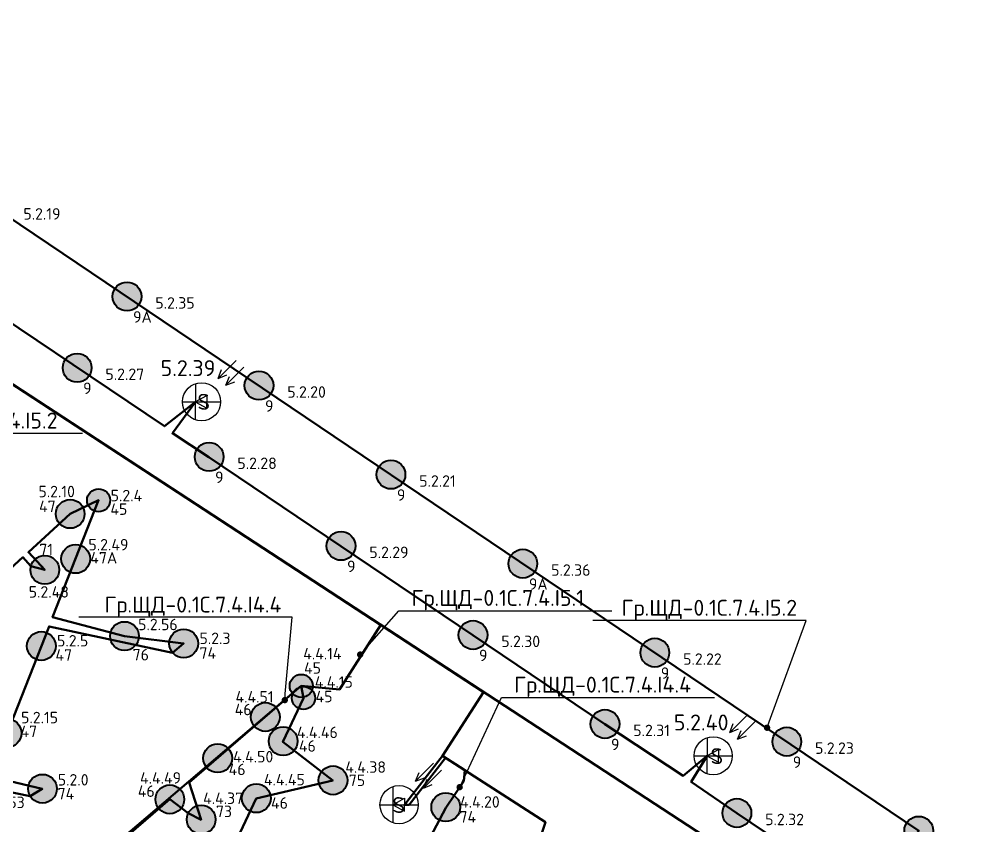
# Model space of a CAD drawing. Header units: millimetres. Extents: x -813692 to 807431, y 0 to 1813163.
# Drawn here: x 61852 to 77076, y 832676 to 845333 of the extents above; entities that cross this region are included whole.
import ezdxf
from ezdxf import colors
from ezdxf.entities.mleader import LeaderData, LeaderLine
from ezdxf.math import Vec2, Vec3

# ---------------------------------------------------------------- set-up
doc = ezdxf.new("R2010")
doc.units = ezdxf.units.MM
for name, color, linetype, lineweight in [('0_Авт.', 10, 'Continuous', 5), ('_АСУД_Щиты', 6, 'Continuous', 0), ('_Гр.ЩД-0.1С.7.4.I4.1', 6, 'Continuous', 50), ('_Гр.ЩД-0.1С.7.4.I4.2', 6, 'Continuous', 50), ('_Гр.ЩД-0.1С.7.4.I4.3', 6, 'Continuous', 50), ('_Гр.ЩД-0.1С.7.4.I4.4', 6, 'Continuous', 50), ('_Гр.ЩД-0.1С.7.4.I5.1', 6, 'Continuous', 50), ('_Гр.ЩД-0.1С.7.4.I5.2', 6, 'Continuous', 50)]:
    doc.layers.add(name, color=color, linetype=linetype, lineweight=lineweight)
for name, color, linetype, lineweight, true_color in [('DLX_FL0_LUM 1', 7, 'Continuous', 40, 0x2419e6), ('DLX_FL0_LUM 15', 7, 'Continuous', 40, 0xfa3a05), ('DLX_LUM 1', 7, 'Continuous', 40, 0x130bf4), ('DLX_LUM 10', 7, 'Continuous', 40, 0x130bf4), ('DLX_LUM 17', 7, 'Continuous', 40, 0x130bf4), ('DLX_LUM 18', 7, 'Continuous', 40, 0x130bf4), ('DLX_LUM 25', 7, 'Continuous', 40, 0x130bf4), ('DLX_LUM 3', 7, 'Continuous', 40, 0x130bf4), ('DLX_LUM 6', 7, 'Continuous', 40, 0x130bf4), ('DLX_LUM 7', 7, 'Continuous', 40, 0xf4170b), ('DLX_LUM 9', 7, 'Continuous', 40, 0x130bf4)]:
    doc.layers.add(name, color=color, linetype=linetype, lineweight=lineweight, true_color=true_color)
doc.styles.add('ISOCPEUR', font='isocpeur.ttf')
doc.styles.add('TableTextStyle', font='isocpeur.ttf')
doc.linetypes.add('Проводка в лотке', pattern='A,7.5,[130,ltypeshp.shx,S=0.5,R=0,X=0,Y=0],1,[130,ltypeshp.shx,S=1,R=90,X=0,Y=-0.5],1,[130,ltypeshp.shx,S=0.5,R=0,X=0,Y=0],7.5', length=17)

# ---------------------------------------------------------------- blocks, each defined once
blk = doc.blocks.new('A$C85fa3c5e')
at = {"layer": '0_Авт.', "color": 6, "lineweight": 25, "ltscale": 100}
for points in [[(5.42, 6.5), (2.59, 3.68), (3.15, 5.07)], [(5.42, 6.5), (2.59, 3.68), (3.98, 4.24)], [(6.66, 5.43), (3.83, 2.6), (4.39, 3.99)], [(6.66, 5.43), (3.83, 2.6), (5.22, 3.16)], [(-0.97, 2.84), (-0.98, -2.84)], [(-3, 0), (3, 0)], [(-0.98, 0), (0.85, 1), (0.85, -0.01)], [(-0.98, 0), (0.84, -1.02), (0.85, -0.01)]]:
    blk.add_lwpolyline(points, dxfattribs=at)
blk.add_circle((0, 0), 3, dxfattribs=at)
blk = doc.blocks.new('DIC23')
at = {"layer": '_Гр.ЩД-0.1С.7.4.I4.4', "color": 18, "true_color": 0x000000, "style": 'TableTextStyle'}
for s, p in [('45', (3143, 6371, -497)), ('45', (3324, 5922, -497)), ('46', (2054, 5718, -497)), ('46', (3063, 5146, -497)), ('46', (1959, 4778, -497)), ('75', (3846, 4607, -497)), ('46', (532, 4436, -497)), ('46', (2624, 4251, -497)), ('73', (1760, 4119, -497)), ('74', (5585, 4033, -497))]:
    blk.add_text(s, height=180, dxfattribs=at).set_placement(p)
at = {"layer": '_Гр.ЩД-0.1С.7.4.I4.4', "lineweight": 0, "ltscale": 100, "style": 'TableTextStyle'}
for tag, p, height in [('45', (3130, 6595, -497), 180), ('45', (3311, 6150, -497), 180), ('46', (2067, 5917, -497), 180), ('46', (3031, 5360, -497), 180), ('46', (2029, 4977, -497), 180), ('75', (3791, 4815, -497), 180), ('46', (567, 4645, -497), 180), ('46', (2513, 4618, -497), 180), ('73', (1558, 4325, -497), 180), ('74', (5593, 4268, -497), 180), ('46', (533, 3767, -497), 180), ('46', (2193, 3557, -497), 180), ('74', (5060, 3326, -497), 180), ('46', (-235, 3163, -497), 180), ('46А', (1765, 2620, -497), 180), ('47А', (-1123, 2351, -497), 180), ('74', (-88, 2264, -497), 180), ('73', (-2438, 2056, -497), 180), ('76', (3114, 2101, -497), 180), ('74', (-1028, 1699, -497), 180), ('46', (1340, 1697, -497), 180), ('47', (-2282, 1384, -497), 180), ('45', (-3160, 866, -497), 180), ('47А', (-46, 860, -497), 180), ('47', (3089, 691, -497), 180), ('73', (-2053, 580, -497), 180), ('S', (889, 447), 250), ('73', (443, 80, -497), 180), ('72', (-570, -264, -497), 180), ('48', (-2448, -617, -497), 180), ('47', (149, -581, -497), 180), ('74', (2374, -628, -497), 180), ('47', (1384, -749, -497), 180), ('74', (3580, -654, -497), 180), ('72', (-1212, -923, -497), 180), ('47А', (852, -1301, -497), 180), ('73', (-2986, -1432, -497), 180), ('46', (-453, -1612, -497), 180), ('76', (-3955, -1921, -497), 180), ('47', (-1956, -2104, -497), 180), ('46', (-85, -2014, -497), 180), ('48', (-2206, -2589, -497), 180), ('47', (-1143, -2755, -497), 180), ('73', (-3684, -2845, -497), 180), ('47', (132, -2946, -497), 180), ('71', (-2749, -3465, -497), 180), ('73', (-5271, -3772, -497), 180), ('48А', (-3288, -3736, -497), 180), ('73', (-527, -3703, -497), 180), ('48', (-6886, -4105, -497), 180), ('47А', (-1746, -4292, -497), 180), ('48', (-5056, -4569, -497), 180), ('76', (-4060, -4480, -497), 180), ('46', (-6394, -5147, -497), 180), ('73', (-5200, -5496, -497), 180), ('47', (-2545, -5417, -497), 180), ('73', (-4661, -6905, -497), 180), ('S', (-7968, -9609), 250)]:
    blk.add_attdef(tag, p, '', height=height, dxfattribs=at)
blk = doc.blocks.new('DIC25')
at = {"layer": '_Гр.ЩД-0.1С.7.4.I5.2', "color": 18, "true_color": 0x000000, "style": 'TableTextStyle'}
for s, p in [('9А', (3457, 5442, 3)), ('9', (2673, 4322, 3)), ('9', (5530, 4044, 3)), ('9', (4746, 2924, 3)), ('9', (7602, 2646, 3)), ('47', (1981, 2469, -497)), ('45', (3101, 2424, -497)), ('71', (1985, 1790, -497)), ('47А', (2786, 1660, -497)), ('9', (6819, 1526, 3)), ('9А', (9675, 1248, 3)), ('47', (2238, 134, -497)), ('76', (3451, 139, -497)), ('74', (4501, 164, -497)), ('9', (8891, 128, 3)), ('9', (11747, -150, 3)), ('47', (1689, -1065, -497)), ('9', (10964, -1270, 3)), ('9', (13820, -1548, 3)), ('74', (2272, -2044, -497))]:
    blk.add_text(s, height=180, dxfattribs=at).set_placement(p)
at = {"layer": '_Гр.ЩД-0.1С.7.4.I5.2', "lineweight": 0, "ltscale": 100, "style": 'TableTextStyle'}
for tag, p, height in [('S', (-4453, 10022), 250), ('9А', (-2411, 9856, 3), 180), ('9', (-3194, 8736, 3), 180), ('9', (-338, 8458, 3), 180), ('9', (-1122, 7338, 3), 180), ('9', (1734, 7060, 3), 180), ('9', (951, 5940, 3), 180), ('9А', (3807, 5662, 3), 180), ('47', (-719, 4886, -497), 180), ('9', (3023, 4542, 3), 180), ('S', (3891, 4603), 250), ('9', (5880, 4264, 3), 180), ('47А', (-1211, 3454, -497), 180), ('9', (5096, 3144, 3), 180), ('75', (-294, 2983, -497), 180), ('9', (7952, 2866, 3), 180), ('74', (1175, 2767, -497), 180), ('73', (-2322, 2650, -497), 180), ('47', (1971, 2701, -497), 180), ('45', (3105, 2637, -497), 180), ('47', (-1666, 2066, -497), 180), ('47А', (2756, 1866, -497), 180), ('9', (7169, 1746, 3), 180), ('47', (595, 1598, -497), 180), ('9А', (10025, 1468, 3), 180), ('71', (1819, 1125, -497), 180), ('47', (-2181, 704, -497), 180), ('S', (-1099, 597), 250), ('76', (3537, 613, -497), 180), ('47', (541, 523, -497), 180), ('47', (2263, 358, -497), 180), ('74', (4501, 396, -497), 180), ('9', (9241, 348, 3), 180), ('72', (-4534, 127, -497), 180), ('74', (918, 56, -497), 180), ('9', (12097, 70, 3), 180), ('76', (-1800, -34, -497), 180), ('47А', (-528, -553, -497), 180), ('47А', (-2625, -742, -497), 180), ('47', (1698, -848, -497), 180), ('S', (11951, -960), 250), ('76', (-4418, -1013, -497), 180), ('9', (11314, -1050, 3), 180), ('9', (14170, -1328, 3), 180), ('75', (-167, -1513, -497), 180), ('47', (-1630, -1577, -497), 180), ('74', (2275, -1825, -497), 180), ('47', (-3892, -1991, -497), 180), ('47А', (1138, -2180, -497), 180), ('9', (13386, -2448, 3), 180), ('47', (-2727, -2696, -497), 180), ('75', (-94, -2635, -497), 180), ('9А', (16044, -3018, 3), 180), ('47', (380, -3413, -497), 180), ('73', (1584, -3390, -497), 180), ('9', (15459, -3846, 3), 180), ('73', (-1066, -4074, -497), 180), ('47', (-934, -5119, -497), 180)]:
    blk.add_attdef(tag, p, '', height=height, dxfattribs=at)
blk = doc.blocks.new('A$Cab2378fa')
at = {"lineweight": 25}
h = blk.add_hatch(color=256, dxfattribs=at)
h.paths.add_polyline_path([(162, -157, 0.442338), (148, 178), (0, 0)])
h.paths.add_polyline_path([(-142, -170), (0, 0), (-163, 158, 0.430096)])
at = {"lineweight": 25, "true_color": 0xfff5f5}
h = blk.add_hatch(color=7, dxfattribs=at)
h.dxf.hatch_style = 1
h.paths.add_polyline_path([(0, 0), (-142, -170, 0.174923), (3, -222, 0.197808), (162, -157)])
h.paths.add_polyline_path([(-163, 158), (0, 0), (148, 178, 0.175398), (3, 230, 0.209014)])
blk.add_circle((3, 4), 226)
blk = doc.blocks.new('_Dot')
at = {"color": 0, "linetype": 'ByBlock', "lineweight": -2}
blk.add_line((-0.5, 0), (-1, 0), dxfattribs=at)
at = {"color": 0, "linetype": 'ByBlock', "const_width": 0.5}
blk.add_lwpolyline([(-0.25, 0, 1), (0.25, 0, 1)], format="xyb", close=True, dxfattribs=at)

msp = doc.modelspace()

# ---------------------------------------------------------------- linework, layer by layer
at = {"layer": '_АСУД_Щиты', "ltscale": 100}
msp.add_lwpolyline([(67670.1, 808752.2), (62423.5, 814953.1), (62492.7, 815026.3), (67086.1, 819506.6), (66332.4, 820639), (74307.8, 831401.1), (53130.7, 845228.8), (52171.3, 843820.9)], dxfattribs=at)
at = {"layer": '_Гр.ЩД-0.1С.7.4.I4.1', "ltscale": 100}
msp.add_lwpolyline([(53130.7, 845228.8), (74307.8, 831401.1), (66332.4, 820639), (67086.1, 819506.6), (62492.7, 815026.3), (63675.6, 813645.6), (61192.7, 811541.2)], dxfattribs=at)
at = {"layer": '_Гр.ЩД-0.1С.7.4.I4.2', "ltscale": 100}
msp.add_lwpolyline([(53130.7, 845228.8), (74307.8, 831401.1), (66332.4, 820639), (67086.1, 819506.6), (65132.2, 817600.7), (64917.4, 817692), (63987.5, 818043.4), (63678.3, 817026.5), (62653.9, 816118.7), (63192.5, 816596), (62469.1, 817258.7), (61337.3, 818037.7)], dxfattribs=at)
at = {"layer": '_Гр.ЩД-0.1С.7.4.I4.3', "ltscale": 100}
msp.add_lwpolyline([(53130.7, 845228.8), (69144, 834772.8), (68498.1, 833769), (67900.9, 833003.8), (67972.5, 833003.8), (68543.7, 833739.6), (70114, 832729.2), (69956.2, 832258.9)], dxfattribs=at)
at = {"layer": '_Гр.ЩД-0.1С.7.4.I4.4', "ltscale": 100}
for points in [[(53130.7, 845228.8), (69144, 834772.8), (68498.1, 833769), (68850.6, 833543.8), (68831.1, 833374.1), (68550.8, 832956.7), (68014, 831946.1), (66077.1, 830897.6), (66047, 829306.7), (65225.1, 828615.4), (65637.4, 827803.8), (67294, 827786.7), (67142.4, 827618.7), (65616.9, 827618.7), (64911.3, 828351.4), (64521.7, 828824.5), (64099.5, 828510.3), (64519.9, 827997.2), (62526.2, 826363.6), (62431.5, 826318.3), (63054.8, 825633), (62401.4, 825059), (62002.7, 825699.2), (60390.2, 823234.4)], [(64446.1, 830707.5), (65572.6, 833101.7), (66775.3, 833382.5), (65990.2, 833989.2), (66314.6, 834678.7), (66278.6, 834868.7), (64519.6, 833352.9), (64704.9, 832767.1), (64704.9, 832767.1), (64505.6, 832872.4), (64212.8, 833088.6), (61463.5, 830719.5)]]:
    msp.add_lwpolyline(points, dxfattribs=at)
at = {"layer": '_Гр.ЩД-0.1С.7.4.I5.1', "ltscale": 100}
msp.add_lwpolyline([(53130.7, 845228.8), (67531.2, 835825.9), (66878.3, 834811.3), (66278.6, 834868.7), (59535.4, 829133.3)], dxfattribs=at)
at = {"layer": '_Гр.ЩД-0.1С.7.4.I5.2', "ltscale": 100}
for points in [[(59394.5, 843774.4), (75978.3, 832594.5), (75194.8, 831474.6), (73119.2, 832868.6), (72405.4, 833361.1), (72652.4, 833771.2), (72279.9, 833458.6), (71049.6, 834270.5), (64828.8, 838460.6), (64254.7, 838834.2), (64615.7, 839329.3), (64129.1, 838945.9), (60686.6, 841260.4)], [(60483.7, 835581.1), (61907.4, 836887.4), (62033.1, 836750.4), (62251.4, 836690.6), (61994.5, 836967.3), (62650, 837568.7), (63095.6, 837782.8), (62374.2, 835947.6), (63502.5, 835651.1), (64432.1, 835535), (64259.4, 835388.7), (62317.6, 835803.6), (61389.8, 833446.5), (62211.6, 833250.5), (62019.3, 833140.1), (61324.9, 833278.1)]]:
    msp.add_lwpolyline(points, dxfattribs=at)

# ---------------------------------------------------------------- block references
at = {"layer": '0_Авт.', "color": 3, "linetype": 'Проводка в лотке', "ltscale": 100, "xscale": 100, "yscale": 100, "zscale": 100}
for p in [(64713.3, 839329.3), (72750, 833771.2), (67816, 833003.8)]:
    msp.add_blockref('A$C85fa3c5e', p, dxfattribs=at)
at = {"layer": '_Гр.ЩД-0.1С.7.4.I4.4', "color": 3, "lineweight": 0}
ref = msp.add_blockref('DIC23', (63180, 828690), dxfattribs=at)
ref.add_attrib('74', '4.4.20', (68773.2, 832957.7, -497), dxfattribs={"lineweight": 0, "ltscale": 100, "height": 180, "style": 'TableTextStyle'})
ref.add_attrib('45', '4.4.14', (66310, 835285.2, -497), dxfattribs={"lineweight": 0, "ltscale": 100, "height": 180, "style": 'TableTextStyle'})
ref.add_attrib('45', '4.4.15', (66491.5, 834840.4, -497), dxfattribs={"lineweight": 0, "ltscale": 100, "height": 180, "style": 'TableTextStyle'})
ref.add_attrib('46', '4.4.45', (65692.6, 833307.5, -497), dxfattribs={"lineweight": 0, "ltscale": 100, "height": 180, "style": 'TableTextStyle'})
ref.add_attrib('46', '4.4.46', (66210.9, 834050.1, -497), dxfattribs={"lineweight": 0, "ltscale": 100, "height": 180, "style": 'TableTextStyle'})
ref.add_attrib('46', '4.4.49', (63746.6, 833334.6, -497), dxfattribs={"lineweight": 0, "ltscale": 100, "height": 180, "style": 'TableTextStyle'})
ref.add_attrib('46', '4.4.50', (65208.6, 833667.2, -497), dxfattribs={"lineweight": 0, "ltscale": 100, "height": 180, "style": 'TableTextStyle'})
ref.add_attrib('46', '4.4.51', (65246.9, 834607, -497), dxfattribs={"lineweight": 0, "ltscale": 100, "height": 180, "style": 'TableTextStyle'})
ref.add_attrib('73', '4.4.37', (64737.7, 833015.2, -497), dxfattribs={"lineweight": 0, "ltscale": 100, "height": 180, "style": 'TableTextStyle'})
ref.add_attrib('75', '4.4.38', (66971, 833504.7, -497), dxfattribs={"lineweight": 0, "ltscale": 100, "height": 180, "style": 'TableTextStyle'})
at = {"layer": '_Гр.ЩД-0.1С.7.4.I5.2', "color": 3, "lineweight": 0}
ref = msp.add_blockref('DIC25', (60180, 835130), dxfattribs=at)
ref.add_attrib('9', '5.2.19', (61914.4, 842189.7, 3), dxfattribs={"lineweight": 0, "ltscale": 100, "height": 180, "style": 'TableTextStyle'})
ref.add_attrib('9', '5.2.20', (66059.6, 839393.8, 3), dxfattribs={"lineweight": 0, "ltscale": 100, "height": 180, "style": 'TableTextStyle'})
ref.add_attrib('9', '5.2.21', (68132.2, 837995.8, 3), dxfattribs={"lineweight": 0, "ltscale": 100, "height": 180, "style": 'TableTextStyle'})
ref.add_attrib('9', '5.2.22', (72277.4, 835199.8, 3), dxfattribs={"lineweight": 0, "ltscale": 100, "height": 180, "style": 'TableTextStyle'})
ref.add_attrib('9', '5.2.23', (74349.9, 833801.9, 3), dxfattribs={"lineweight": 0, "ltscale": 100, "height": 180, "style": 'TableTextStyle'})
ref.add_attrib('9', '5.2.27', (63203.5, 839671.9, 3), dxfattribs={"lineweight": 0, "ltscale": 100, "height": 180, "style": 'TableTextStyle'})
ref.add_attrib('9', '5.2.28', (65276.1, 838273.9, 3), dxfattribs={"lineweight": 0, "ltscale": 100, "height": 180, "style": 'TableTextStyle'})
ref.add_attrib('9', '5.2.29', (67348.7, 836875.9, 3), dxfattribs={"lineweight": 0, "ltscale": 100, "height": 180, "style": 'TableTextStyle'})
ref.add_attrib('9', '5.2.30', (69421.3, 835477.9, 3), dxfattribs={"lineweight": 0, "ltscale": 100, "height": 180, "style": 'TableTextStyle'})
ref.add_attrib('9', '5.2.31', (71493.9, 834080, 3), dxfattribs={"lineweight": 0, "ltscale": 100, "height": 180, "style": 'TableTextStyle'})
ref.add_attrib('9', '5.2.32', (73566.4, 832682, 3), dxfattribs={"lineweight": 0, "ltscale": 100, "height": 180, "style": 'TableTextStyle'})
ref.add_attrib('9А', '5.2.35', (63987, 840791.8, 3), dxfattribs={"lineweight": 0, "ltscale": 100, "height": 180, "style": 'TableTextStyle'})
ref.add_attrib('9А', '5.2.36', (70204.8, 836597.8, 3), dxfattribs={"lineweight": 0, "ltscale": 100, "height": 180, "style": 'TableTextStyle'})
ref.add_attrib('S', '5.2.39', (64070.6, 839733), dxfattribs={"lineweight": 0, "ltscale": 100, "height": 250, "style": 'TableTextStyle'})
ref.add_attrib('S', '5.2.40', (72131.1, 834170), dxfattribs={"lineweight": 0, "ltscale": 100, "height": 250, "style": 'TableTextStyle'})
ref.add_attrib('74', '5.2.0', (62454.9, 833304.7, -497), dxfattribs={"lineweight": 0, "ltscale": 100, "height": 180, "style": 'TableTextStyle'})
ref.add_attrib('74', '5.2.3', (64680.7, 835526.3, -497), dxfattribs={"lineweight": 0, "ltscale": 100, "height": 180, "style": 'TableTextStyle'})
ref.add_attrib('45', '5.2.4', (63285.5, 837767.2, -497), dxfattribs={"lineweight": 0, "ltscale": 100, "height": 180, "style": 'TableTextStyle'})
ref.add_attrib('47', '5.2.5', (62443.2, 835488, -497), dxfattribs={"lineweight": 0, "ltscale": 100, "height": 180, "style": 'TableTextStyle'})
ref.add_attrib('47', '5.2.10', (62151.2, 837830.7, -497), dxfattribs={"lineweight": 0, "ltscale": 100, "height": 180, "style": 'TableTextStyle'})
ref.add_attrib('47', '5.2.15', (61878.5, 834282.3, -497), dxfattribs={"lineweight": 0, "ltscale": 100, "height": 180, "style": 'TableTextStyle'})
ref.add_attrib('47А', '5.2.49', (62936.3, 836996.1, -497), dxfattribs={"lineweight": 0, "ltscale": 100, "height": 180, "style": 'TableTextStyle'})
ref.add_attrib('47А', '5.2.53', (61318.4, 832950.4, -497), dxfattribs={"lineweight": 0, "ltscale": 100, "height": 180, "style": 'TableTextStyle'})
ref.add_attrib('76', '5.2.56', (63716.7, 835743.2, -497), dxfattribs={"lineweight": 0, "ltscale": 100, "height": 180, "style": 'TableTextStyle'})
ref.add_attrib('71', '5.2.48', (61998.9, 836255, -497), dxfattribs={"lineweight": 0, "ltscale": 100, "height": 180, "style": 'TableTextStyle'})
at = {"layer": 'DLX_FL0_LUM 1', "ltscale": 100}
for p in [(62756.2, 839858.5), (65612.3, 839580.4), (64828.8, 838460.6), (67684.9, 838182.5), (66901.4, 837062.6), (68974, 835664.6), (71830.1, 835386.5), (71046.6, 834266.6), (73902.7, 833988.5), (73119.2, 832868.6)]:
    msp.add_blockref('A$Cab2378fa', p, dxfattribs=at)
at = {"layer": 'DLX_FL0_LUM 15', "ltscale": 100}
for p in [(63539.7, 840978.4), (69757.5, 836784.5), (75975.3, 832590.6)]:
    msp.add_blockref('A$Cab2378fa', p, dxfattribs=at)
at = {"layer": 'DLX_LUM 1', "ltscale": 100}
for p in [(64429.1, 835531.1), (62211.6, 833250.5), (68546, 832960.5)]:
    msp.add_blockref('A$Cab2378fa', p, dxfattribs=at)
at = {"layer": 'DLX_LUM 10', "ltscale": 100}
msp.add_blockref('A$Cab2378fa', (63499.5, 835647.2), dxfattribs=at)
at = {"layer": 'DLX_LUM 17', "ltscale": 100}
msp.add_blockref('A$Cab2378fa', (64704.9, 832767.1), dxfattribs=at)
at = {"layer": 'DLX_LUM 18', "ltscale": 100}
msp.add_blockref('A$Cab2378fa', (66775.3, 833382.5), dxfattribs=at)
at = {"layer": 'DLX_LUM 25', "ltscale": 100}
msp.add_blockref('A$Cab2378fa', (62248.4, 836686.6), dxfattribs=at)
at = {"layer": 'DLX_LUM 3', "ltscale": 100, "xscale": 0.8, "yscale": 0.8, "zscale": 0.8}
for p in [(63093.3, 837779.7), (66276.3, 834865.5), (66312.3, 834675.5)]:
    msp.add_blockref('A$Cab2378fa', p, dxfattribs=at)
at = {"layer": 'DLX_LUM 6', "ltscale": 100}
for p in [(62647, 837564.8), (62193.7, 835491.2), (61655.3, 834123.4)]:
    msp.add_blockref('A$Cab2378fa', p, dxfattribs=at)
at = {"layer": 'DLX_LUM 7', "ltscale": 100}
msp.add_blockref('A$Cab2378fa', (62732.9, 836858.8), dxfattribs=at)
at = {"layer": 'DLX_LUM 9', "ltscale": 100}
for p in [(65712.9, 834375.9), (65991.3, 833997), (64962.9, 833729.7), (64212.9, 833083.5), (65570, 833101.1)]:
    msp.add_blockref('A$Cab2378fa', p, dxfattribs=at)

# ---------------------------------------------------------------- texts
at = {"layer": 'Defpoints', "color": 231, "true_color": 0xf596b6, "style": 'TableTextStyle'}
for p in [(64648.7, 839203.8), (72709.1, 833640.9)]:
    msp.add_text('S', height=250, dxfattribs=at).set_placement(p)
at = {"layer": 'Defpoints', "color": 254, "true_color": 0xc2d3e4, "style": 'TableTextStyle'}
msp.add_text('S', height=250, dxfattribs=at).set_placement((67711.6, 832873.4))

# ---------------------------------------------------------------- leaders
at = {"layer": '_Гр.ЩД-0.1С.7.4.I4.4'}
ml = msp.add_multileader_mtext('Standard', dxfattribs=at)
ml.set_content('Гр.ЩД-0.1С.7.4.I4.4', color=256, style='ISOCPEUR')
ml.set_leader_properties()
ml.set_arrow_properties(name='DOT')
ml.build(insert=Vec2(0, 0))
ml.multileader.update_dxf_attribs({"has_dogleg": 0, "text_left_attachment_type": 6, "text_right_attachment_type": 6, "arrow_head_size": 100})
ctx = ml.context
ctx.base_point, ctx.char_height, ctx.arrow_head_size, ctx.landing_gap_size, ctx.plane_origin = Vec3(62987.1, 835945.5), 250, 100, 200, Vec3(150983.7, 966428.4)
ctx.left_attachment, ctx.right_attachment = 6, 6
notes = []
notes.append((ctx, [(1, (1, 1, 0), (66145.1, 835945.5), (-1, 0), 8, [(1, [(66020, 834645.8)], 0, [])])]))
ctx.mtext.insert, ctx.mtext.flow_direction = Vec3(63187.1, 836270.5), 5
ml = msp.add_multileader_mtext('Standard', dxfattribs=at)
ml.set_content('Гр.ЩД-0.1С.7.4.I4.4', color=256, style='ISOCPEUR')
ml.set_leader_properties()
ml.set_arrow_properties(name='DOT')
ml.build(insert=Vec2(0, 0))
ml.multileader.update_dxf_attribs({"has_dogleg": 0, "text_left_attachment_type": 6, "text_right_attachment_type": 6, "arrow_head_size": 100})
ctx = ml.context
ctx.base_point, ctx.char_height, ctx.arrow_head_size, ctx.landing_gap_size, ctx.plane_origin = Vec3(69422.1, 834688.6), 250, 100, 200, Vec3(156722.2, 965171.4)
ctx.left_attachment, ctx.right_attachment = 6, 6
notes.append((ctx, [(0, (1, 1, 0), (69414.1, 834688.6), (1, 0), 8, [(1, [(68767.5, 833279.4)], 0, [])])]))
ctx.mtext.insert, ctx.mtext.flow_direction = Vec3(69622.1, 835013.6), 5
at = {"layer": '_Гр.ЩД-0.1С.7.4.I5.1'}
ml = msp.add_multileader_mtext('Standard', dxfattribs=at)
ml.set_content('Гр.ЩД-0.1С.7.4.I5.1', color=256, style='ISOCPEUR')
ml.set_leader_properties()
ml.set_arrow_properties(name='DOT')
ml.build(insert=Vec2(0, 0))
ml.multileader.update_dxf_attribs({"has_dogleg": 0, "text_left_attachment_type": 6, "text_right_attachment_type": 6, "arrow_head_size": 100})
ctx = ml.context
ctx.base_point, ctx.char_height, ctx.arrow_head_size, ctx.landing_gap_size, ctx.plane_origin = Vec3(67810.8, 836049.9), 250, 100, 200, Vec3(155010.7, 966426.3)
ctx.left_attachment, ctx.right_attachment = 6, 6
notes.append((ctx, [(0, (1, 1, 0), (67802.8, 836049.9), (1, 0), 8, [(1, [(67205, 835360.9)], 0, [])])]))
ctx.mtext.insert, ctx.mtext.flow_direction = Vec3(68010.8, 836374.9), 5
at = {"layer": '_Гр.ЩД-0.1С.7.4.I5.2'}
ml = msp.add_multileader_mtext('Standard', dxfattribs=at)
ml.set_content('Гр.ЩД-0.1С.7.4.I5.2', color=256, style='ISOCPEUR')
ml.set_leader_properties()
ml.set_arrow_properties(name='DOT')
ml.build(insert=Vec2(0, 0))
ml.multileader.update_dxf_attribs({"has_dogleg": 0, "text_left_attachment_type": 6, "text_right_attachment_type": 6, "arrow_head_size": 100})
ctx = ml.context
ctx.base_point, ctx.char_height, ctx.arrow_head_size, ctx.landing_gap_size, ctx.plane_origin = Vec3(59493, 838834.2), 250, 100, 200, Vec3(147439.6, 969317)
ctx.left_attachment, ctx.right_attachment = 6, 6
notes.append((ctx, [(0, (1, 1, 0), (59485, 838834.2), (1, 0), 8, [(1, [(58998.9, 839038.3)], 0, [])])]))
ctx.mtext.insert, ctx.mtext.flow_direction = Vec3(59693, 839159.2), 5
ml = msp.add_multileader_mtext('Standard', dxfattribs=at)
ml.set_content('Гр.ЩД-0.1С.7.4.I5.2', color=256, style='ISOCPEUR')
ml.set_leader_properties()
ml.set_arrow_properties(name='DOT')
ml.build(insert=Vec2(0, 0))
ml.multileader.update_dxf_attribs({"has_dogleg": 0, "text_left_attachment_type": 6, "text_right_attachment_type": 6, "arrow_head_size": 100})
ctx = ml.context
ctx.base_point, ctx.char_height, ctx.arrow_head_size, ctx.landing_gap_size, ctx.plane_origin = Vec3(71109.8, 835895.6), 250, 100, 200, Vec3(159056.4, 966378.4)
ctx.left_attachment, ctx.right_attachment = 6, 6
notes.append((ctx, [(1, (1, 1, 0), (74217.8, 835895.6), (-1, 0), 8, [(1, [(73595.5, 834212.6)], 0, [])])]))
ctx.mtext.insert, ctx.mtext.flow_direction = Vec3(71309.8, 836220.6), 5
for ctx, leaders in notes:
    for number, flags, end, landing, length, lines in leaders:
        leader = LeaderData()
        leader.index, (leader.has_last_leader_line, leader.has_dogleg_vector, leader.attachment_direction) = number, flags
        leader.last_leader_point, leader.dogleg_vector, leader.dogleg_length = Vec3(end), Vec3(landing), length
        for number, points, colour, breaks in lines:
            line = LeaderLine()
            line.index, line.vertices, line.color, line.breaks = number, Vec3.list(points), colors.encode_raw_color(colour), breaks
            leader.lines.append(line)
        ctx.leaders.append(leader)

doc.saveas('drawing.dxf')
